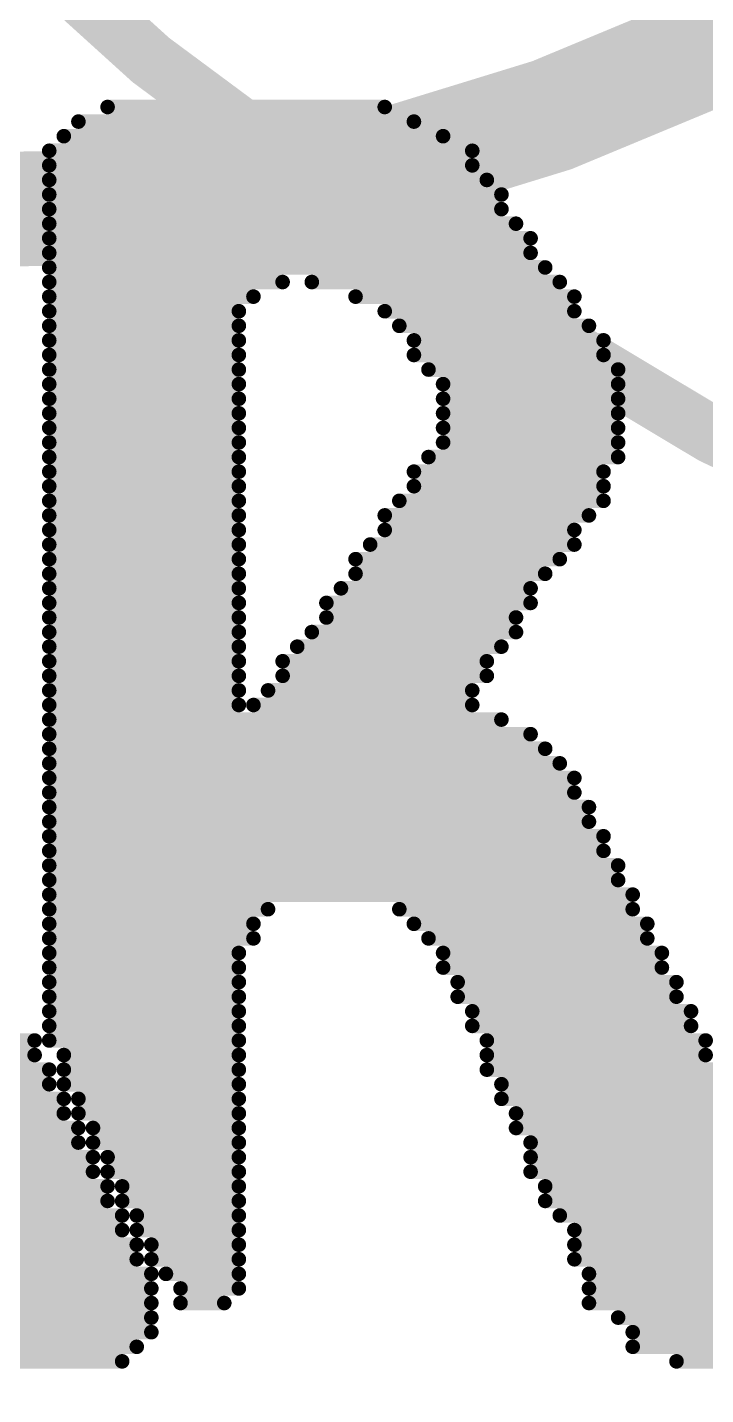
# Model space of a CAD drawing. Header units: millimetres. Extents: x 55.2 to 76.6, y 56.7 to 78.1.
# Drawn here: x 61.892 to 63.073, y 60.475 to 62.856 of the extents above; entities that cross this region are included whole.
import ezdxf

# ---------------------------------------------------------------- set-up
doc = ezdxf.new("R2010")
doc.units = ezdxf.units.MM
for name, color, linetype in [('BottomOverlay', 54, 'Continuous'), ('Mechanical1', 6, 'Continuous'), ('TopSolder', 216, 'Continuous')]:
    doc.layers.add(name, color=color, linetype=linetype)

# ---------------------------------------------------------------- blocks, each defined once
blk = doc.blocks.new('LINX_CELL_HOLDER_SMT_1225_B_4')
at = {"layer": 'BottomOverlay', "const_width": 0.1}
blk.add_lwpolyline([(6, 0, 1), (-6, 0, 1)], format="xyb", close=True, dxfattribs=at)
at = {"layer": 'BottomOverlay', "const_width": 0.2}
blk.add_lwpolyline([(2, 4, -0.580324), (6.75, 2.9)], format="xyb", dxfattribs=at)

msp = doc.modelspace()

# ---------------------------------------------------------------- linework, layer by layer
at = {"layer": 'Mechanical1', "const_width": 0.2}
msp.add_lwpolyline([(75.913, 67.437, 1), (55.913, 67.437, 1)], format="xyb", close=True, dxfattribs=at)
at = {"layer": 'TopSolder'}
for points, const_width in [([(75.913, 67.437, 1), (55.913, 67.437, 1)], 1.4), ([(62.0249, 62.7171, 1), (62.0376, 62.7171, 1)], 0.0127), ([(62.5075, 62.7171, 1), (62.5202, 62.7171, 1)], 0.0127), ([(61.9741, 62.6917, 1), (61.9868, 62.6917, 1)], 0.0127), ([(62.5583, 62.6917, 1), (62.571, 62.6917, 1)], 0.0127), ([(61.9487, 62.6663, 1), (61.9614, 62.6663, 1)], 0.0127), ([(62.6091, 62.6663, 1), (62.6218, 62.6663, 1)], 0.0127), ([(61.9233, 62.6409, 1), (61.936, 62.6409, 1)], 0.0127), ([(62.6599, 62.6409, 1), (62.6726, 62.6409, 1)], 0.0127), ([(61.9233, 62.6155, 1), (61.936, 62.6155, 1)], 0.0127), ([(62.6599, 62.6155, 1), (62.6726, 62.6155, 1)], 0.0127), ([(61.9233, 62.5901, 1), (61.936, 62.5901, 1)], 0.0127), ([(62.6853, 62.5901, 1), (62.698, 62.5901, 1)], 0.0127), ([(61.9233, 62.5647, 1), (61.936, 62.5647, 1)], 0.0127), ([(62.7107, 62.5647, 1), (62.7234, 62.5647, 1)], 0.0127), ([(61.9233, 62.5393, 1), (61.936, 62.5393, 1)], 0.0127), ([(62.7107, 62.5393, 1), (62.7234, 62.5393, 1)], 0.0127), ([(61.9233, 62.5139, 1), (61.936, 62.5139, 1)], 0.0127), ([(62.7361, 62.5139, 1), (62.7488, 62.5139, 1)], 0.0127), ([(61.9233, 62.4885, 1), (61.936, 62.4885, 1)], 0.0127), ([(62.7615, 62.4885, 1), (62.7742, 62.4885, 1)], 0.0127), ([(61.9233, 62.4631, 1), (61.936, 62.4631, 1)], 0.0127), ([(62.7615, 62.4631, 1), (62.7742, 62.4631, 1)], 0.0127), ([(61.9233, 62.4377, 1), (61.936, 62.4377, 1)], 0.0127), ([(62.7869, 62.4377, 1), (62.7996, 62.4377, 1)], 0.0127), ([(61.9233, 62.4123, 1), (61.936, 62.4123, 1)], 0.0127), ([(62.3297, 62.4123, 1), (62.3424, 62.4123, 1)], 0.0127), ([(62.3805, 62.4123, 1), (62.3932, 62.4123, 1)], 0.0127), ([(62.8123, 62.4123, 1), (62.825, 62.4123, 1)], 0.0127), ([(61.9233, 62.3869, 1), (61.936, 62.3869, 1)], 0.0127), ([(62.2789, 62.3869, 1), (62.2916, 62.3869, 1)], 0.0127), ([(62.4567, 62.3869, 1), (62.4694, 62.3869, 1)], 0.0127), ([(62.8377, 62.3869, 1), (62.8504, 62.3869, 1)], 0.0127), ([(61.9233, 62.3615, 1), (61.936, 62.3615, 1)], 0.0127), ([(62.2535, 62.3615, 1), (62.2662, 62.3615, 1)], 0.0127), ([(62.5075, 62.3615, 1), (62.5202, 62.3615, 1)], 0.0127), ([(62.8377, 62.3615, 1), (62.8504, 62.3615, 1)], 0.0127), ([(61.9233, 62.3361, 1), (61.936, 62.3361, 1)], 0.0127), ([(62.2535, 62.3361, 1), (62.2662, 62.3361, 1)], 0.0127), ([(62.5329, 62.3361, 1), (62.5456, 62.3361, 1)], 0.0127), ([(62.8631, 62.3361, 1), (62.8758, 62.3361, 1)], 0.0127), ([(61.9233, 62.3107, 1), (61.936, 62.3107, 1)], 0.0127), ([(62.2535, 62.3107, 1), (62.2662, 62.3107, 1)], 0.0127), ([(62.5583, 62.3107, 1), (62.571, 62.3107, 1)], 0.0127), ([(62.8885, 62.3107, 1), (62.9012, 62.3107, 1)], 0.0127), ([(61.9233, 62.2853, 1), (61.936, 62.2853, 1)], 0.0127), ([(62.2535, 62.2853, 1), (62.2662, 62.2853, 1)], 0.0127), ([(62.5583, 62.2853, 1), (62.571, 62.2853, 1)], 0.0127), ([(62.8885, 62.2853, 1), (62.9012, 62.2853, 1)], 0.0127), ([(61.9233, 62.2599, 1), (61.936, 62.2599, 1)], 0.0127), ([(62.2535, 62.2599, 1), (62.2662, 62.2599, 1)], 0.0127), ([(62.5837, 62.2599, 1), (62.5964, 62.2599, 1)], 0.0127), ([(62.9139, 62.2599, 1), (62.9266, 62.2599, 1)], 0.0127), ([(61.9233, 62.2345, 1), (61.936, 62.2345, 1)], 0.0127), ([(62.2535, 62.2345, 1), (62.2662, 62.2345, 1)], 0.0127), ([(62.6091, 62.2345, 1), (62.6218, 62.2345, 1)], 0.0127), ([(62.9139, 62.2345, 1), (62.9266, 62.2345, 1)], 0.0127), ([(61.9233, 62.2091, 1), (61.936, 62.2091, 1)], 0.0127), ([(62.2535, 62.2091, 1), (62.2662, 62.2091, 1)], 0.0127), ([(62.6091, 62.2091, 1), (62.6218, 62.2091, 1)], 0.0127), ([(62.9139, 62.2091, 1), (62.9266, 62.2091, 1)], 0.0127), ([(61.9233, 62.1837, 1), (61.936, 62.1837, 1)], 0.0127), ([(62.2535, 62.1837, 1), (62.2662, 62.1837, 1)], 0.0127), ([(62.6091, 62.1837, 1), (62.6218, 62.1837, 1)], 0.0127), ([(62.9139, 62.1837, 1), (62.9266, 62.1837, 1)], 0.0127), ([(61.9233, 62.1583, 1), (61.936, 62.1583, 1)], 0.0127), ([(62.2535, 62.1583, 1), (62.2662, 62.1583, 1)], 0.0127), ([(62.6091, 62.1583, 1), (62.6218, 62.1583, 1)], 0.0127), ([(62.9139, 62.1583, 1), (62.9266, 62.1583, 1)], 0.0127), ([(61.9233, 62.1329, 1), (61.936, 62.1329, 1)], 0.0127), ([(62.2535, 62.1329, 1), (62.2662, 62.1329, 1)], 0.0127), ([(62.6091, 62.1329, 1), (62.6218, 62.1329, 1)], 0.0127), ([(62.9139, 62.1329, 1), (62.9266, 62.1329, 1)], 0.0127), ([(61.9233, 62.1075, 1), (61.936, 62.1075, 1)], 0.0127), ([(62.2535, 62.1075, 1), (62.2662, 62.1075, 1)], 0.0127), ([(62.5837, 62.1075, 1), (62.5964, 62.1075, 1)], 0.0127), ([(62.9139, 62.1075, 1), (62.9266, 62.1075, 1)], 0.0127), ([(61.9233, 62.0821, 1), (61.936, 62.0821, 1)], 0.0127), ([(62.2535, 62.0821, 1), (62.2662, 62.0821, 1)], 0.0127), ([(62.5583, 62.0821, 1), (62.571, 62.0821, 1)], 0.0127), ([(62.8885, 62.0821, 1), (62.9012, 62.0821, 1)], 0.0127), ([(61.9233, 62.0567, 1), (61.936, 62.0567, 1)], 0.0127), ([(62.2535, 62.0567, 1), (62.2662, 62.0567, 1)], 0.0127), ([(62.5583, 62.0567, 1), (62.571, 62.0567, 1)], 0.0127), ([(62.8885, 62.0567, 1), (62.9012, 62.0567, 1)], 0.0127), ([(61.9233, 62.0313, 1), (61.936, 62.0313, 1)], 0.0127), ([(62.2535, 62.0313, 1), (62.2662, 62.0313, 1)], 0.0127), ([(62.5329, 62.0313, 1), (62.5456, 62.0313, 1)], 0.0127), ([(62.8885, 62.0313, 1), (62.9012, 62.0313, 1)], 0.0127), ([(61.9233, 62.0059, 1), (61.936, 62.0059, 1)], 0.0127), ([(62.2535, 62.0059, 1), (62.2662, 62.0059, 1)], 0.0127), ([(62.5075, 62.0059, 1), (62.5202, 62.0059, 1)], 0.0127), ([(62.8631, 62.0059, 1), (62.8758, 62.0059, 1)], 0.0127), ([(61.9233, 61.9805, 1), (61.936, 61.9805, 1)], 0.0127), ([(62.2535, 61.9805, 1), (62.2662, 61.9805, 1)], 0.0127), ([(62.5075, 61.9805, 1), (62.5202, 61.9805, 1)], 0.0127), ([(62.8377, 61.9805, 1), (62.8504, 61.9805, 1)], 0.0127), ([(61.9233, 61.9551, 1), (61.936, 61.9551, 1)], 0.0127), ([(62.2535, 61.9551, 1), (62.2662, 61.9551, 1)], 0.0127), ([(62.4821, 61.9551, 1), (62.4948, 61.9551, 1)], 0.0127), ([(62.8377, 61.9551, 1), (62.8504, 61.9551, 1)], 0.0127), ([(61.9233, 61.9297, 1), (61.936, 61.9297, 1)], 0.0127), ([(62.2535, 61.9297, 1), (62.2662, 61.9297, 1)], 0.0127), ([(62.4567, 61.9297, 1), (62.4694, 61.9297, 1)], 0.0127), ([(62.8123, 61.9297, 1), (62.825, 61.9297, 1)], 0.0127), ([(61.9233, 61.9043, 1), (61.936, 61.9043, 1)], 0.0127), ([(62.2535, 61.9043, 1), (62.2662, 61.9043, 1)], 0.0127), ([(62.4567, 61.9043, 1), (62.4694, 61.9043, 1)], 0.0127), ([(62.7869, 61.9043, 1), (62.7996, 61.9043, 1)], 0.0127), ([(61.9233, 61.8789, 1), (61.936, 61.8789, 1)], 0.0127), ([(62.2535, 61.8789, 1), (62.2662, 61.8789, 1)], 0.0127), ([(62.4313, 61.8789, 1), (62.444, 61.8789, 1)], 0.0127), ([(62.7615, 61.8789, 1), (62.7742, 61.8789, 1)], 0.0127), ([(61.9233, 61.8535, 1), (61.936, 61.8535, 1)], 0.0127), ([(62.2535, 61.8535, 1), (62.2662, 61.8535, 1)], 0.0127), ([(62.4059, 61.8535, 1), (62.4186, 61.8535, 1)], 0.0127), ([(62.7615, 61.8535, 1), (62.7742, 61.8535, 1)], 0.0127), ([(61.9233, 61.8281, 1), (61.936, 61.8281, 1)], 0.0127), ([(62.2535, 61.8281, 1), (62.2662, 61.8281, 1)], 0.0127), ([(62.4059, 61.8281, 1), (62.4186, 61.8281, 1)], 0.0127), ([(62.7361, 61.8281, 1), (62.7488, 61.8281, 1)], 0.0127), ([(61.9233, 61.8027, 1), (61.936, 61.8027, 1)], 0.0127), ([(62.2535, 61.8027, 1), (62.2662, 61.8027, 1)], 0.0127), ([(62.3805, 61.8027, 1), (62.3932, 61.8027, 1)], 0.0127), ([(62.7361, 61.8027, 1), (62.7488, 61.8027, 1)], 0.0127), ([(61.9233, 61.7773, 1), (61.936, 61.7773, 1)], 0.0127), ([(62.2535, 61.7773, 1), (62.2662, 61.7773, 1)], 0.0127), ([(62.3551, 61.7773, 1), (62.3678, 61.7773, 1)], 0.0127), ([(62.7107, 61.7773, 1), (62.7234, 61.7773, 1)], 0.0127), ([(61.9233, 61.7519, 1), (61.936, 61.7519, 1)], 0.0127), ([(62.2535, 61.7519, 1), (62.2662, 61.7519, 1)], 0.0127), ([(62.3297, 61.7519, 1), (62.3424, 61.7519, 1)], 0.0127), ([(62.6853, 61.7519, 1), (62.698, 61.7519, 1)], 0.0127), ([(61.9233, 61.7265, 1), (61.936, 61.7265, 1)], 0.0127), ([(62.2535, 61.7265, 1), (62.2662, 61.7265, 1)], 0.0127), ([(62.3297, 61.7265, 1), (62.3424, 61.7265, 1)], 0.0127), ([(62.6853, 61.7265, 1), (62.698, 61.7265, 1)], 0.0127), ([(61.9233, 61.7011, 1), (61.936, 61.7011, 1)], 0.0127), ([(62.2535, 61.7011, 1), (62.2662, 61.7011, 1)], 0.0127), ([(62.3043, 61.7011, 1), (62.317, 61.7011, 1)], 0.0127), ([(62.6599, 61.7011, 1), (62.6726, 61.7011, 1)], 0.0127), ([(61.9233, 61.6757, 1), (61.936, 61.6757, 1)], 0.0127), ([(62.2535, 61.6757, 1), (62.2662, 61.6757, 1)], 0.0127), ([(62.2789, 61.6757, 1), (62.2916, 61.6757, 1)], 0.0127), ([(62.6599, 61.6757, 1), (62.6726, 61.6757, 1)], 0.0127), ([(61.9233, 61.6503, 1), (61.936, 61.6503, 1)], 0.0127), ([(62.7107, 61.6503, 1), (62.7234, 61.6503, 1)], 0.0127), ([(61.9233, 61.6249, 1), (61.936, 61.6249, 1)], 0.0127), ([(62.7615, 61.6249, 1), (62.7742, 61.6249, 1)], 0.0127), ([(61.9233, 61.5995, 1), (61.936, 61.5995, 1)], 0.0127), ([(62.7869, 61.5995, 1), (62.7996, 61.5995, 1)], 0.0127), ([(61.9233, 61.5741, 1), (61.936, 61.5741, 1)], 0.0127), ([(62.8123, 61.5741, 1), (62.825, 61.5741, 1)], 0.0127), ([(61.9233, 61.5487, 1), (61.936, 61.5487, 1)], 0.0127), ([(62.8377, 61.5487, 1), (62.8504, 61.5487, 1)], 0.0127), ([(61.9233, 61.5233, 1), (61.936, 61.5233, 1)], 0.0127), ([(62.8377, 61.5233, 1), (62.8504, 61.5233, 1)], 0.0127), ([(61.9233, 61.4979, 1), (61.936, 61.4979, 1)], 0.0127), ([(62.8631, 61.4979, 1), (62.8758, 61.4979, 1)], 0.0127), ([(61.9233, 61.4725, 1), (61.936, 61.4725, 1)], 0.0127), ([(62.8631, 61.4725, 1), (62.8758, 61.4725, 1)], 0.0127), ([(61.9233, 61.4471, 1), (61.936, 61.4471, 1)], 0.0127), ([(62.8885, 61.4471, 1), (62.9012, 61.4471, 1)], 0.0127), ([(61.9233, 61.4217, 1), (61.936, 61.4217, 1)], 0.0127), ([(62.8885, 61.4217, 1), (62.9012, 61.4217, 1)], 0.0127), ([(61.9233, 61.3963, 1), (61.936, 61.3963, 1)], 0.0127), ([(62.9139, 61.3963, 1), (62.9266, 61.3963, 1)], 0.0127), ([(61.9233, 61.3709, 1), (61.936, 61.3709, 1)], 0.0127), ([(62.9139, 61.3709, 1), (62.9266, 61.3709, 1)], 0.0127), ([(61.9233, 61.3455, 1), (61.936, 61.3455, 1)], 0.0127), ([(62.9393, 61.3455, 1), (62.952, 61.3455, 1)], 0.0127), ([(61.9233, 61.3201, 1), (61.936, 61.3201, 1)], 0.0127), ([(62.3043, 61.3201, 1), (62.317, 61.3201, 1)], 0.0127), ([(62.5329, 61.3201, 1), (62.5456, 61.3201, 1)], 0.0127), ([(62.9393, 61.3201, 1), (62.952, 61.3201, 1)], 0.0127), ([(61.9233, 61.2947, 1), (61.936, 61.2947, 1)], 0.0127), ([(62.2789, 61.2947, 1), (62.2916, 61.2947, 1)], 0.0127), ([(62.5583, 61.2947, 1), (62.571, 61.2947, 1)], 0.0127), ([(62.9647, 61.2947, 1), (62.9774, 61.2947, 1)], 0.0127), ([(61.9233, 61.2693, 1), (61.936, 61.2693, 1)], 0.0127), ([(62.2789, 61.2693, 1), (62.2916, 61.2693, 1)], 0.0127), ([(62.5837, 61.2693, 1), (62.5964, 61.2693, 1)], 0.0127), ([(62.9647, 61.2693, 1), (62.9774, 61.2693, 1)], 0.0127), ([(61.9233, 61.2439, 1), (61.936, 61.2439, 1)], 0.0127), ([(62.2535, 61.2439, 1), (62.2662, 61.2439, 1)], 0.0127), ([(62.6091, 61.2439, 1), (62.6218, 61.2439, 1)], 0.0127), ([(62.9901, 61.2439, 1), (63.0028, 61.2439, 1)], 0.0127), ([(61.9233, 61.2185, 1), (61.936, 61.2185, 1)], 0.0127), ([(62.2535, 61.2185, 1), (62.2662, 61.2185, 1)], 0.0127), ([(62.6091, 61.2185, 1), (62.6218, 61.2185, 1)], 0.0127), ([(62.9901, 61.2185, 1), (63.0028, 61.2185, 1)], 0.0127), ([(61.9233, 61.1931, 1), (61.936, 61.1931, 1)], 0.0127), ([(62.2535, 61.1931, 1), (62.2662, 61.1931, 1)], 0.0127), ([(62.6345, 61.1931, 1), (62.6472, 61.1931, 1)], 0.0127), ([(63.0155, 61.1931, 1), (63.0282, 61.1931, 1)], 0.0127), ([(61.9233, 61.1677, 1), (61.936, 61.1677, 1)], 0.0127), ([(62.2535, 61.1677, 1), (62.2662, 61.1677, 1)], 0.0127), ([(62.6345, 61.1677, 1), (62.6472, 61.1677, 1)], 0.0127), ([(63.0155, 61.1677, 1), (63.0282, 61.1677, 1)], 0.0127), ([(61.9233, 61.1423, 1), (61.936, 61.1423, 1)], 0.0127), ([(62.2535, 61.1423, 1), (62.2662, 61.1423, 1)], 0.0127), ([(62.6599, 61.1423, 1), (62.6726, 61.1423, 1)], 0.0127), ([(63.0409, 61.1423, 1), (63.0536, 61.1423, 1)], 0.0127), ([(61.9233, 61.1169, 1), (61.936, 61.1169, 1)], 0.0127), ([(62.2535, 61.1169, 1), (62.2662, 61.1169, 1)], 0.0127), ([(62.6599, 61.1169, 1), (62.6726, 61.1169, 1)], 0.0127), ([(63.0409, 61.1169, 1), (63.0536, 61.1169, 1)], 0.0127), ([(61.8979, 61.0915, 1), (61.9106, 61.0915, 1)], 0.0127), ([(61.9233, 61.0915, 1), (61.936, 61.0915, 1)], 0.0127), ([(62.2535, 61.0915, 1), (62.2662, 61.0915, 1)], 0.0127), ([(62.6853, 61.0915, 1), (62.698, 61.0915, 1)], 0.0127), ([(63.0663, 61.0915, 1), (63.079, 61.0915, 1)], 0.0127), ([(61.8979, 61.0661, 1), (61.9106, 61.0661, 1)], 0.0127), ([(61.9487, 61.0661, 1), (61.9614, 61.0661, 1)], 0.0127), ([(62.2535, 61.0661, 1), (62.2662, 61.0661, 1)], 0.0127), ([(62.6853, 61.0661, 1), (62.698, 61.0661, 1)], 0.0127), ([(63.0663, 61.0661, 1), (63.079, 61.0661, 1)], 0.0127), ([(61.9233, 61.0407, 1), (61.936, 61.0407, 1)], 0.0127), ([(61.9487, 61.0407, 1), (61.9614, 61.0407, 1)], 0.0127), ([(62.2535, 61.0407, 1), (62.2662, 61.0407, 1)], 0.0127), ([(62.6853, 61.0407, 1), (62.698, 61.0407, 1)], 0.0127), ([(61.9233, 61.0153, 1), (61.936, 61.0153, 1)], 0.0127), ([(61.9487, 61.0153, 1), (61.9614, 61.0153, 1)], 0.0127), ([(62.2535, 61.0153, 1), (62.2662, 61.0153, 1)], 0.0127), ([(62.7107, 61.0153, 1), (62.7234, 61.0153, 1)], 0.0127), ([(61.9487, 60.9899, 1), (61.9614, 60.9899, 1)], 0.0127), ([(61.9741, 60.9899, 1), (61.9868, 60.9899, 1)], 0.0127), ([(62.2535, 60.9899, 1), (62.2662, 60.9899, 1)], 0.0127), ([(62.7107, 60.9899, 1), (62.7234, 60.9899, 1)], 0.0127), ([(61.9487, 60.9645, 1), (61.9614, 60.9645, 1)], 0.0127), ([(61.9741, 60.9645, 1), (61.9868, 60.9645, 1)], 0.0127), ([(62.2535, 60.9645, 1), (62.2662, 60.9645, 1)], 0.0127), ([(62.7361, 60.9645, 1), (62.7488, 60.9645, 1)], 0.0127), ([(61.9741, 60.9391, 1), (61.9868, 60.9391, 1)], 0.0127), ([(61.9995, 60.9391, 1), (62.0122, 60.9391, 1)], 0.0127), ([(62.2535, 60.9391, 1), (62.2662, 60.9391, 1)], 0.0127), ([(62.7361, 60.9391, 1), (62.7488, 60.9391, 1)], 0.0127), ([(61.9741, 60.9137, 1), (61.9868, 60.9137, 1)], 0.0127), ([(61.9995, 60.9137, 1), (62.0122, 60.9137, 1)], 0.0127), ([(62.2535, 60.9137, 1), (62.2662, 60.9137, 1)], 0.0127), ([(62.7615, 60.9137, 1), (62.7742, 60.9137, 1)], 0.0127), ([(61.9995, 60.8883, 1), (62.0122, 60.8883, 1)], 0.0127), ([(62.0249, 60.8883, 1), (62.0376, 60.8883, 1)], 0.0127), ([(62.2535, 60.8883, 1), (62.2662, 60.8883, 1)], 0.0127), ([(62.7615, 60.8883, 1), (62.7742, 60.8883, 1)], 0.0127), ([(61.9995, 60.8629, 1), (62.0122, 60.8629, 1)], 0.0127), ([(62.0249, 60.8629, 1), (62.0376, 60.8629, 1)], 0.0127), ([(62.2535, 60.8629, 1), (62.2662, 60.8629, 1)], 0.0127), ([(62.7615, 60.8629, 1), (62.7742, 60.8629, 1)], 0.0127), ([(62.0249, 60.8375, 1), (62.0376, 60.8375, 1)], 0.0127), ([(62.0503, 60.8375, 1), (62.063, 60.8375, 1)], 0.0127), ([(62.2535, 60.8375, 1), (62.2662, 60.8375, 1)], 0.0127), ([(62.7869, 60.8375, 1), (62.7996, 60.8375, 1)], 0.0127), ([(62.0249, 60.8121, 1), (62.0376, 60.8121, 1)], 0.0127), ([(62.0503, 60.8121, 1), (62.063, 60.8121, 1)], 0.0127), ([(62.2535, 60.8121, 1), (62.2662, 60.8121, 1)], 0.0127), ([(62.7869, 60.8121, 1), (62.7996, 60.8121, 1)], 0.0127), ([(62.0503, 60.7867, 1), (62.063, 60.7867, 1)], 0.0127), ([(62.0757, 60.7867, 1), (62.0884, 60.7867, 1)], 0.0127), ([(62.2535, 60.7867, 1), (62.2662, 60.7867, 1)], 0.0127), ([(62.8123, 60.7867, 1), (62.825, 60.7867, 1)], 0.0127), ([(62.0503, 60.7613, 1), (62.063, 60.7613, 1)], 0.0127), ([(62.0757, 60.7613, 1), (62.0884, 60.7613, 1)], 0.0127), ([(62.2535, 60.7613, 1), (62.2662, 60.7613, 1)], 0.0127), ([(62.8377, 60.7613, 1), (62.8504, 60.7613, 1)], 0.0127), ([(62.0757, 60.7359, 1), (62.0884, 60.7359, 1)], 0.0127), ([(62.1011, 60.7359, 1), (62.1138, 60.7359, 1)], 0.0127), ([(62.2535, 60.7359, 1), (62.2662, 60.7359, 1)], 0.0127), ([(62.8377, 60.7359, 1), (62.8504, 60.7359, 1)], 0.0127), ([(62.0757, 60.7105, 1), (62.0884, 60.7105, 1)], 0.0127), ([(62.1011, 60.7105, 1), (62.1138, 60.7105, 1)], 0.0127), ([(62.2535, 60.7105, 1), (62.2662, 60.7105, 1)], 0.0127), ([(62.8377, 60.7105, 1), (62.8504, 60.7105, 1)], 0.0127), ([(62.1011, 60.6851, 1), (62.1138, 60.6851, 1)], 0.0127), ([(62.1265, 60.6851, 1), (62.1392, 60.6851, 1)], 0.0127), ([(62.2535, 60.6851, 1), (62.2662, 60.6851, 1)], 0.0127), ([(62.8631, 60.6851, 1), (62.8758, 60.6851, 1)], 0.0127), ([(62.1011, 60.6597, 1), (62.1138, 60.6597, 1)], 0.0127), ([(62.1519, 60.6597, 1), (62.1646, 60.6597, 1)], 0.0127), ([(62.2535, 60.6597, 1), (62.2662, 60.6597, 1)], 0.0127), ([(62.8631, 60.6597, 1), (62.8758, 60.6597, 1)], 0.0127), ([(62.1011, 60.6343, 1), (62.1138, 60.6343, 1)], 0.0127), ([(62.1519, 60.6343, 1), (62.1646, 60.6343, 1)], 0.0127), ([(62.2281, 60.6343, 1), (62.2408, 60.6343, 1)], 0.0127), ([(62.8631, 60.6343, 1), (62.8758, 60.6343, 1)], 0.0127), ([(62.1011, 60.6089, 1), (62.1138, 60.6089, 1)], 0.0127), ([(62.9139, 60.6089, 1), (62.9266, 60.6089, 1)], 0.0127), ([(62.1011, 60.5835, 1), (62.1138, 60.5835, 1)], 0.0127), ([(62.9393, 60.5835, 1), (62.952, 60.5835, 1)], 0.0127), ([(62.0757, 60.5581, 1), (62.0884, 60.5581, 1)], 0.0127), ([(62.9393, 60.5581, 1), (62.952, 60.5581, 1)], 0.0127), ([(62.0503, 60.5327, 1), (62.063, 60.5327, 1)], 0.0127), ([(63.0155, 60.5327, 1), (63.0282, 60.5327, 1)], 0.0127)]:
    msp.add_lwpolyline(points, format="xyb", close=True, dxfattribs=dict(at, const_width=const_width))
at = {"layer": 'TopSolder', "const_width": 0.0254}
for points in [[(62.0313, 62.7171), (62.5139, 62.7171)], [(61.9805, 62.6917), (62.5647, 62.6917)], [(61.9551, 62.6663), (62.6155, 62.6663)], [(61.9297, 62.6409), (62.6663, 62.6409)], [(61.9297, 62.6155), (62.6663, 62.6155)], [(61.9297, 62.5901), (62.6917, 62.5901)], [(61.9297, 62.5647), (62.7171, 62.5647)], [(61.9297, 62.5393), (62.7171, 62.5393)], [(61.9297, 62.5139), (62.7425, 62.5139)], [(61.9297, 62.4885), (62.7679, 62.4885)], [(61.9297, 62.4631), (62.7679, 62.4631)], [(61.9297, 62.4377), (62.7933, 62.4377)], [(61.9297, 62.4123), (62.3361, 62.4123)], [(62.3869, 62.4123), (62.8187, 62.4123)], [(61.9297, 62.3869), (62.2853, 62.3869)], [(62.4631, 62.3869), (62.8441, 62.3869)], [(61.9297, 62.3615), (62.2599, 62.3615)], [(62.5139, 62.3615), (62.8441, 62.3615)], [(61.9297, 62.3361), (62.2599, 62.3361)], [(62.5393, 62.3361), (62.8695, 62.3361)], [(61.9297, 62.3107), (62.2599, 62.3107)], [(62.5647, 62.3107), (62.8949, 62.3107)], [(61.9297, 62.2853), (62.2599, 62.2853)], [(62.5647, 62.2853), (62.8949, 62.2853)], [(61.9297, 62.2599), (62.2599, 62.2599)], [(62.5901, 62.2599), (62.9203, 62.2599)], [(61.9297, 62.2345), (62.2599, 62.2345)], [(62.6155, 62.2345), (62.9203, 62.2345)], [(61.9297, 62.2091), (62.2599, 62.2091)], [(62.6155, 62.2091), (62.9203, 62.2091)], [(61.9297, 62.1837), (62.2599, 62.1837)], [(62.6155, 62.1837), (62.9203, 62.1837)], [(61.9297, 62.1583), (62.2599, 62.1583)], [(62.6155, 62.1583), (62.9203, 62.1583)], [(61.9297, 62.1329), (62.2599, 62.1329)], [(62.6155, 62.1329), (62.9203, 62.1329)], [(61.9297, 62.1075), (62.2599, 62.1075)], [(62.5901, 62.1075), (62.9203, 62.1075)], [(61.9297, 62.0821), (62.2599, 62.0821)], [(62.5647, 62.0821), (62.8949, 62.0821)], [(61.9297, 62.0567), (62.2599, 62.0567)], [(62.5647, 62.0567), (62.8949, 62.0567)], [(61.9297, 62.0313), (62.2599, 62.0313)], [(62.5393, 62.0313), (62.8949, 62.0313)], [(61.9297, 62.0059), (62.2599, 62.0059)], [(62.5139, 62.0059), (62.8695, 62.0059)], [(61.9297, 61.9805), (62.2599, 61.9805)], [(62.5139, 61.9805), (62.8441, 61.9805)], [(61.9297, 61.9551), (62.2599, 61.9551)], [(62.4885, 61.9551), (62.8441, 61.9551)], [(61.9297, 61.9297), (62.2599, 61.9297)], [(62.4631, 61.9297), (62.8187, 61.9297)], [(61.9297, 61.9043), (62.2599, 61.9043)], [(62.4631, 61.9043), (62.7933, 61.9043)], [(61.9297, 61.8789), (62.2599, 61.8789)], [(62.4377, 61.8789), (62.7679, 61.8789)], [(61.9297, 61.8535), (62.2599, 61.8535)], [(62.4123, 61.8535), (62.7679, 61.8535)], [(61.9297, 61.8281), (62.2599, 61.8281)], [(62.4123, 61.8281), (62.7425, 61.8281)], [(61.9297, 61.8027), (62.2599, 61.8027)], [(62.3869, 61.8027), (62.7425, 61.8027)], [(61.9297, 61.7773), (62.2599, 61.7773)], [(62.3615, 61.7773), (62.7171, 61.7773)], [(61.9297, 61.7519), (62.2599, 61.7519)], [(62.3361, 61.7519), (62.6917, 61.7519)], [(61.9297, 61.7265), (62.2599, 61.7265)], [(62.3361, 61.7265), (62.6917, 61.7265)], [(61.9297, 61.7011), (62.2599, 61.7011)], [(62.3107, 61.7011), (62.6663, 61.7011)], [(61.9297, 61.6757), (62.2599, 61.6757)], [(62.2853, 61.6757), (62.6663, 61.6757)], [(61.9297, 61.6503), (62.7171, 61.6503)], [(61.9297, 61.6249), (62.7679, 61.6249)], [(61.9297, 61.5995), (62.7933, 61.5995)], [(61.9297, 61.5741), (62.8187, 61.5741)], [(61.9297, 61.5487), (62.8441, 61.5487)], [(61.9297, 61.5233), (62.8441, 61.5233)], [(61.9297, 61.4979), (62.8695, 61.4979)], [(61.9297, 61.4725), (62.8695, 61.4725)], [(61.9297, 61.4471), (62.8949, 61.4471)], [(61.9297, 61.4217), (62.8949, 61.4217)], [(61.9297, 61.3963), (62.9203, 61.3963)], [(61.9297, 61.3709), (62.9203, 61.3709)], [(61.9297, 61.3455), (62.9457, 61.3455)], [(61.9297, 61.3201), (62.3107, 61.3201)], [(62.5393, 61.3201), (62.9457, 61.3201)], [(61.9297, 61.2947), (62.2853, 61.2947)], [(62.5647, 61.2947), (62.9711, 61.2947)], [(61.9297, 61.2693), (62.2853, 61.2693)], [(62.5901, 61.2693), (62.9711, 61.2693)], [(61.9297, 61.2439), (62.2599, 61.2439)], [(62.6155, 61.2439), (62.9965, 61.2439)], [(61.9297, 61.2185), (62.2599, 61.2185)], [(62.6155, 61.2185), (62.9965, 61.2185)], [(61.9297, 61.1931), (62.2599, 61.1931)], [(62.6409, 61.1931), (63.0219, 61.1931)], [(61.9297, 61.1677), (62.2599, 61.1677)], [(62.6409, 61.1677), (63.0219, 61.1677)], [(61.9297, 61.1423), (62.2599, 61.1423)], [(62.6663, 61.1423), (63.0473, 61.1423)], [(60.8629, 61.1169), (61.8789, 61.1169)], [(61.9297, 61.1169), (62.2599, 61.1169)], [(62.6663, 61.1169), (63.0473, 61.1169)], [(60.8629, 61.0915), (61.9043, 61.0915)], [(61.9297, 61.0915), (62.2599, 61.0915)], [(62.6917, 61.0915), (63.0727, 61.0915)], [(61.4217, 61.0661), (61.9043, 61.0661)], [(61.9551, 61.0661), (62.2599, 61.0661)], [(62.6917, 61.0661), (63.0727, 61.0661)], [(61.4725, 61.0407), (61.9297, 61.0407)], [(61.9551, 61.0407), (62.2599, 61.0407)], [(62.6917, 61.0407), (63.0981, 61.0407)], [(61.4979, 61.0153), (61.9297, 61.0153)], [(61.9551, 61.0153), (62.2599, 61.0153)], [(62.7171, 61.0153), (63.0981, 61.0153)], [(61.5233, 60.9899), (61.9551, 60.9899)], [(61.9805, 60.9899), (62.2599, 60.9899)], [(62.7171, 60.9899), (63.1235, 60.9899)], [(61.5487, 60.9645), (61.9551, 60.9645)], [(61.9805, 60.9645), (62.2599, 60.9645)], [(62.7425, 60.9645), (63.1235, 60.9645)], [(61.5487, 60.9391), (61.9805, 60.9391)], [(62.0059, 60.9391), (62.2599, 60.9391)], [(62.7425, 60.9391), (63.1489, 60.9391)], [(61.5741, 60.9137), (61.9805, 60.9137)], [(62.0059, 60.9137), (62.2599, 60.9137)], [(62.7679, 60.9137), (63.1489, 60.9137)], [(61.5741, 60.8883), (62.0059, 60.8883)], [(62.0313, 60.8883), (62.2599, 60.8883)], [(62.7679, 60.8883), (63.1743, 60.8883)], [(61.5995, 60.8629), (62.0059, 60.8629)], [(62.0313, 60.8629), (62.2599, 60.8629)], [(62.7679, 60.8629), (63.1743, 60.8629)], [(61.6249, 60.8375), (62.0313, 60.8375)], [(62.0567, 60.8375), (62.2599, 60.8375)], [(62.7933, 60.8375), (63.1997, 60.8375)], [(61.6249, 60.8121), (62.0313, 60.8121)], [(62.0567, 60.8121), (62.2599, 60.8121)], [(62.7933, 60.8121), (63.1997, 60.8121)], [(61.6249, 60.7867), (62.0567, 60.7867)], [(62.0821, 60.7867), (62.2599, 60.7867)], [(62.8187, 60.7867), (63.2251, 60.7867)], [(61.6503, 60.7613), (62.0567, 60.7613)], [(62.0821, 60.7613), (62.2599, 60.7613)], [(62.8441, 60.7613), (63.2251, 60.7613)], [(61.6503, 60.7359), (62.0821, 60.7359)], [(62.1075, 60.7359), (62.2599, 60.7359)], [(62.8441, 60.7359), (63.2505, 60.7359)], [(61.6503, 60.7105), (62.0821, 60.7105)], [(62.1075, 60.7105), (62.2599, 60.7105)], [(62.8441, 60.7105), (63.2505, 60.7105)], [(61.6757, 60.6851), (62.1075, 60.6851)], [(62.1329, 60.6851), (62.2599, 60.6851)], [(62.8695, 60.6851), (63.2759, 60.6851)], [(61.7011, 60.6597), (62.1075, 60.6597)], [(62.1583, 60.6597), (62.2599, 60.6597)], [(62.8695, 60.6597), (63.2759, 60.6597)], [(61.7011, 60.6343), (62.1075, 60.6343)], [(62.1583, 60.6343), (62.2345, 60.6343)], [(62.8695, 60.6343), (63.2759, 60.6343)], [(61.7265, 60.6089), (62.1075, 60.6089)], [(62.9203, 60.6089), (63.2759, 60.6089)], [(61.7519, 60.5835), (62.1075, 60.5835)], [(62.9457, 60.5835), (63.2759, 60.5835)], [(61.7773, 60.5581), (62.0821, 60.5581)], [(62.9457, 60.5581), (63.2759, 60.5581)], [(61.8535, 60.5327), (62.0567, 60.5327)], [(63.0219, 60.5327), (63.2251, 60.5327)]]:
    msp.add_lwpolyline(points, dxfattribs=at)

# ---------------------------------------------------------------- block references
at = {"rotation": 180}
msp.add_blockref('LINX_CELL_HOLDER_SMT_1225_B_4', (65.913, 67.437), dxfattribs=at)

doc.saveas('drawing.dxf')
